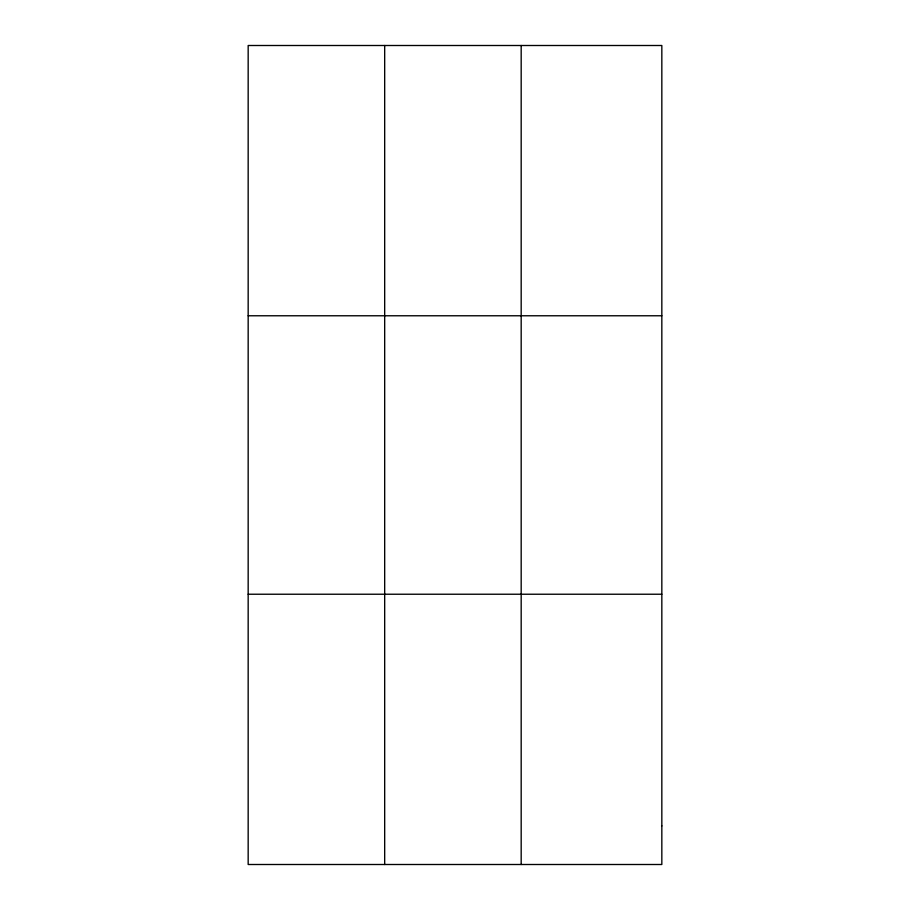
<?xml version="1.0" encoding="UTF-8"?>
<svg xmlns="http://www.w3.org/2000/svg" width="910" height="910" viewBox="0 0 910 910"><rect width="100%" height="100%" fill="white"/><g stroke="black" fill="none" stroke-linecap="round" stroke-linejoin="round"><path stroke-width="1.36" d="M384.68 864.5L384.68 45.5M521.18 864.5L521.18 45.5M248.168 315.77L661.832 315.77M248.168 594.23L661.832 594.23M661.832 825.893L661.832 864.5L248.168 864.5L248.168 45.5L661.832 45.5L661.832 825.893"/></g></svg>
